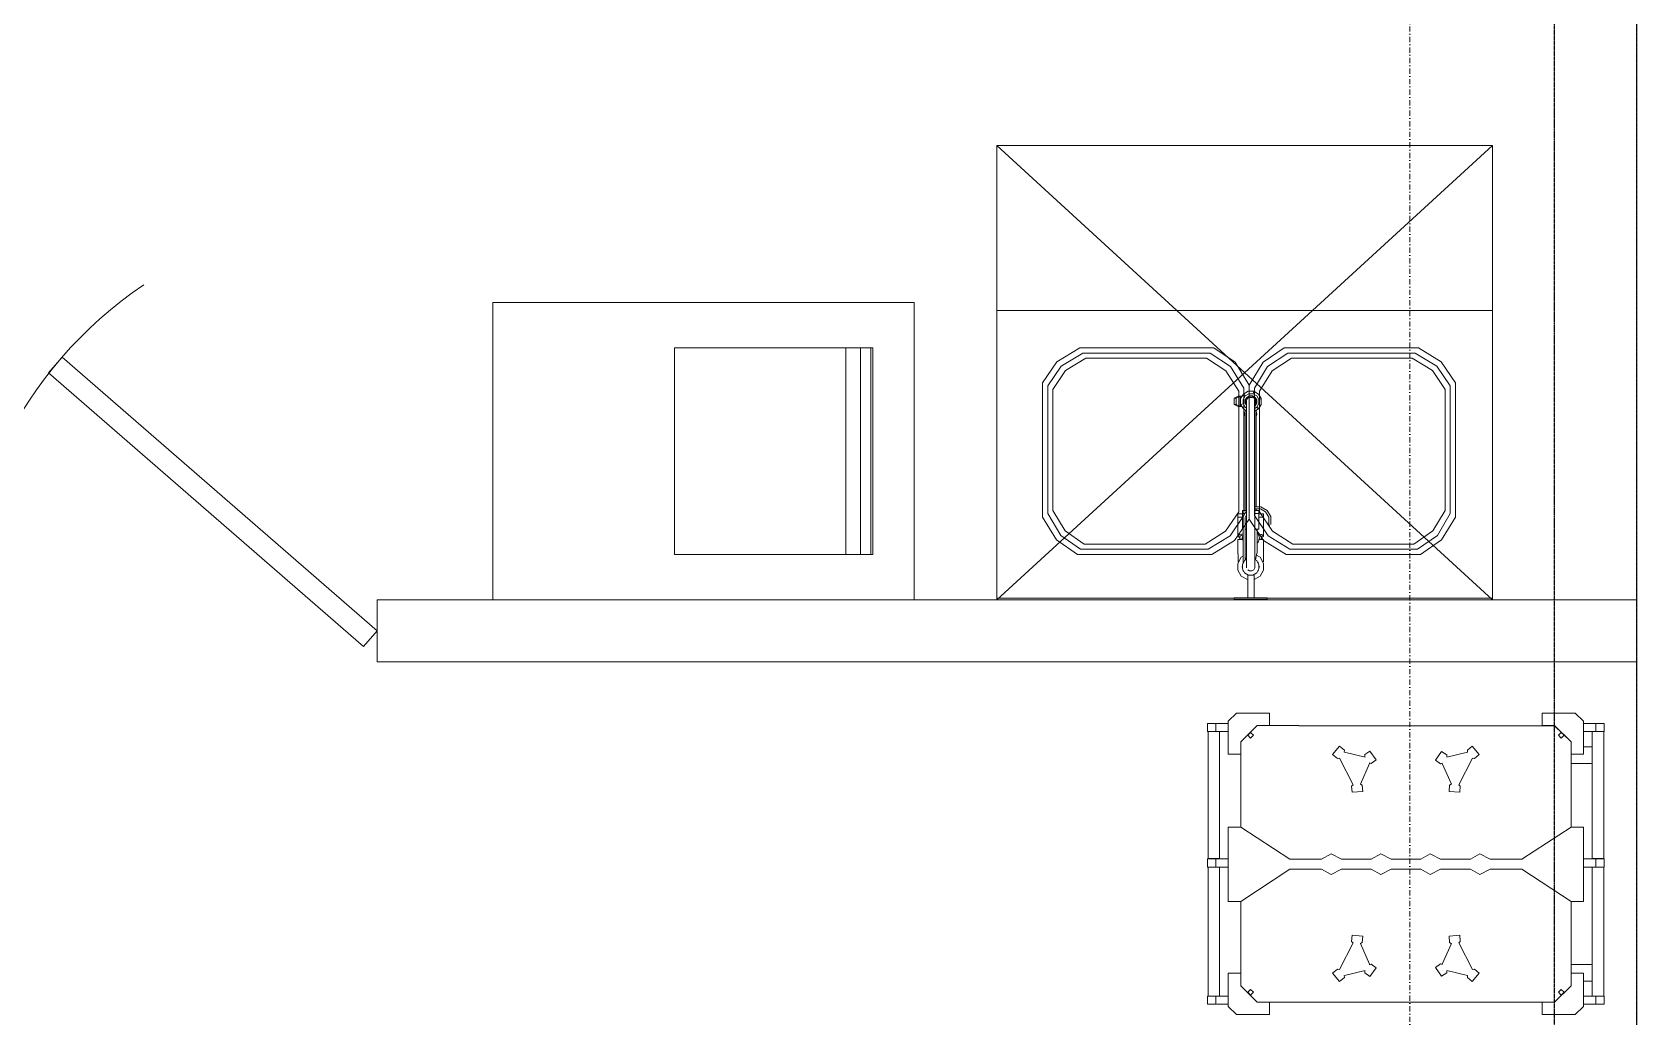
# Model space of a CAD drawing. Header units: millimetres. Extents: x -798 to 124478, y -405 to 121556.
# Drawn here: x 42242 to 46128, y 90912 to 93295 of the extents above; entities that cross this region are included whole.
import ezdxf

# ---------------------------------------------------------------- set-up
doc = ezdxf.new("R2010")
doc.units = ezdxf.units.MM
for name, pattern in [('CENTER', [2, 1.25, -0.25, 0.25, -0.25]), ('PHANTOM2', [1.25, 0.625, -0.125, 0.125, -0.125, 0.125, -0.125]), ('Strichpunkt', [25.4, 12.7, -6.35, 0, -6.35])]:
    doc.linetypes.add(name, pattern=pattern)
doc.layers.add('A-ABOVE', color=89, linetype='PHANTOM2')
for name, color, linetype, lineweight in [('A-AXES', 40, 'CENTER', 5), ('A-DOOR', 4, 'Continuous', 18), ('A-WALL-BRC', 30, 'Continuous', 13), ('A-WALL-BRCK', 5, 'Continuous', 9), ('A-WALL-CONC', 4, 'Continuous', 13), ('concreet', 5, 'Continuous', 15), ('TC-EQUIPMENT', 251, 'Continuous', 0)]:
    doc.layers.add(name, color=color, linetype=linetype, lineweight=lineweight)

# ---------------------------------------------------------------- blocks, each defined once
blk = doc.blocks.new('DOOR101')
at = {"layer": 'A-DOOR', "ltscale": 4, "transparency": 33554687}
blk.add_lwpolyline([(0, 0), (-714.2, -714.2), (-749.9, -678.5), (-35.7, 35.7)], close=True, dxfattribs=at)
blk.add_arc((0, 0), 1010, 180, 240, dxfattribs=at)
blk = doc.blocks.new('оси 2')
at = {"layer": 'A-AXES', "linetype": 'Strichpunkt', "transparency": 33554687}
blk.add_line((2204996.7, -2332741.5), (2204996.7, -2400515.9), dxfattribs=at)

msp = doc.modelspace()

# ---------------------------------------------------------------- linework, layer by layer
at = {"layer": 'A-ABOVE', "ltscale": 5, "transparency": 33554687}
msp.add_lwpolyline([(46127.6, 95498.6), (45927.6, 95498.6), (45927.6, 86578.6), (46127.6, 86578.6), (46127.6, 95498.6)], close=True, dxfattribs=at)
at = {"layer": 'A-WALL-BRCK'}
for p, q in [((43077.6, 91921.1), (46126.4, 91921.1)), ((43077.6, 91921.1), (43077.6, 91771.1)), ((43077.6, 91921.1), (46126.4, 91921.1)), ((43077.6, 91771.1), (43077.6, 91921.1)), ((43077.6, 91771.1), (46126.4, 91771.1)), ((46126.4, 91771.1), (43077.6, 91771.1))]:
    msp.add_line(p, q, dxfattribs=at)
at = {"layer": 'A-WALL-CONC'}
for p, q in [((42315.2, 92508.6), (42282.1, 92470.5)), ((43077.6, 91846.1), (42315.2, 92508.6)), ((43044.5, 91808), (42282.1, 92470.5)), ((43077.6, 91846.1), (43044.5, 91808))]:
    msp.add_line(p, q, dxfattribs=at)
msp.add_arc((43077.6, 91846.1), 1010, 124.012, 184.012, dxfattribs=at)
at = {"layer": 'concreet', "lineweight": 9, "ltscale": 200}
msp.add_lwpolyline([(12077.6, 88628.6), (12077.6, 95698.6), (46127.6, 95698.6), (46127.6, 47228.6)], dxfattribs=at)
at = {"layer": 'TC-EQUIPMENT'}
for p, q in [((45777.6, 91921.1), (44577.6, 93021.1)), ((44577.6, 91921.1), (45777.6, 93021.1)), ((44577.6, 91921.1), (44577.6, 93021.1)), ((44577.6, 93021.1), (45777.6, 93021.1)), ((45777.6, 93021.1), (45777.6, 91921.1)), ((44377.6, 92641.1), (43357.6, 92641.1)), ((43357.6, 91921.1), (43357.6, 92641.1)), ((44377.6, 92641.1), (44377.6, 91921.1)), ((45777.6, 92621.1), (44577.6, 92621.1)), ((43797.6, 92531.1), (44277.6, 92531.1)), ((43797.6, 92531.1), (43797.6, 92031.1)), ((44212.6, 92031.1), (44212.6, 92531.1)), ((44247.6, 92031.1), (44247.6, 92531.1)), ((44272.6, 92531.1), (44272.6, 92031.1)), ((44277.6, 92031.1), (44277.6, 92531.1)), ((44723.6, 92497.1), (44778.6, 92531.1)), ((44733.6, 92487.1), (44786.6, 92518.1)), ((44744.6, 92476.1), (44793.6, 92506.1)), ((45103.6, 92531.1), (44778.6, 92531.1)), ((45094.6, 92518.1), (44786.6, 92518.1)), ((45085.6, 92506.1), (44793.6, 92506.1)), ((45085.6, 92506.1), (45132.6, 92475.1)), ((45094.6, 92518.1), (45143.6, 92486.1)), ((45103.6, 92531.1), (45154.6, 92496.1)), ((45222.6, 92496.1), (45273.6, 92531.1)), ((45233.6, 92486.1), (45282.6, 92518.1)), ((45244.6, 92475.1), (45291.6, 92506.1)), ((45273.6, 92531.1), (45598.6, 92531.1)), ((45282.6, 92518.1), (45590.6, 92518.1)), ((45291.6, 92506.1), (45583.6, 92506.1)), ((45583.6, 92506.1), (45632.6, 92476.1)), ((45590.6, 92518.1), (45643.6, 92487.1)), ((45598.6, 92531.1), (45653.6, 92497.1)), ((44688.6, 92446.1), (44723.6, 92497.1)), ((44701.6, 92439.1), (44733.6, 92487.1)), ((44713.6, 92430.1), (44744.6, 92476.1)), ((45163.6, 92426.1), (45132.6, 92475.1)), ((45175.6, 92433.1), (45143.6, 92486.1)), ((45188.6, 92441.1), (45154.6, 92496.1)), ((45188.6, 92441.1), (45222.6, 92496.1)), ((45201.6, 92433.1), (45233.6, 92486.1)), ((45213.6, 92426.1), (45244.6, 92475.1)), ((45632.6, 92476.1), (45663.6, 92430.1)), ((45643.6, 92487.1), (45675.6, 92439.1)), ((45653.6, 92497.1), (45688.6, 92446.1)), ((44688.6, 92446.1), (44688.6, 92121.1)), ((44701.6, 92439.1), (44701.6, 92130.1)), ((44713.6, 92430.1), (44713.6, 92137.1)), ((45175.6, 92433.1), (45175.6, 92125.1)), ((45188.6, 92116.1), (45188.6, 92441.1)), ((45201.6, 92125.1), (45201.6, 92433.1)), ((45663.6, 92430.1), (45663.6, 92137.1)), ((45675.6, 92439.1), (45675.6, 92130.1)), ((45688.6, 92446.1), (45688.6, 92121.1)), ((45162.3, 92414.1), (45152.6, 92409.1)), ((45152.6, 92394.1), (45152.6, 92409.1)), ((45152.6, 92409.1), (45157.6, 92409.1)), ((45152.6, 92394.1), (45162.3, 92389.1)), ((45157.6, 92394.1), (45152.6, 92394.1)), ((45157.6, 92409.1), (45167.3, 92414.1)), ((45157.6, 92409.1), (45157.6, 92394.1)), ((45167.3, 92389.1), (45157.6, 92394.1)), ((45162.3, 92414.1), (45172.1, 92414.1)), ((45163.6, 92426.1), (45163.6, 92134.1)), ((45167.3, 92414.1), (45167.3, 92389.1)), ((45175.3, 92419.1), (45168.3, 92408.1)), ((45168.3, 92394.1), (45168.3, 92408.1)), ((45174.4, 92395.9), (45168.3, 92394.1)), ((45168.3, 92394.1), (45175.3, 92383.1)), ((45179.3, 92415.1), (45174.3, 92406.1)), ((45174.3, 92406.1), (45174.3, 92396.1)), ((45174.3, 92396.1), (45179.3, 92387.1)), ((45186.3, 92426.1), (45175.3, 92419.1)), ((45179.3, 92415.1), (45175.3, 92419.1)), ((45188.3, 92420.1), (45179.3, 92415.1)), ((45179.3, 92405.1), (45183.3, 92411.1)), ((45179.3, 92397.1), (45179.3, 92405.1)), ((45182.6, 92392.2), (45179.3, 92397.1)), ((45184.3, 92410.1), (45181.3, 92404.1)), ((45181.3, 92404.1), (45181.3, 92398.1)), ((45182.6, 92395.5), (45181.3, 92398.1)), ((45182.6, 92403.8), (45182.6, 91998.5)), ((45183.3, 92411.1), (45189.3, 92415.1)), ((45190.3, 92414.1), (45184.3, 92410.1)), ((45184.4, 92406.9), (45185.3, 92409.1)), ((45185.3, 92409.1), (45189, 92410.6)), ((45200.3, 92426.1), (45186.3, 92426.1)), ((45198.3, 92420.1), (45188.3, 92420.1)), ((45189.3, 92415.1), (45197.3, 92415.1)), ((45196.3, 92414.1), (45190.3, 92414.1)), ((45190.3, 92411.1), (45195.3, 92411.1)), ((45202.3, 92410.1), (45196.3, 92414.1)), ((45196.3, 92411.1), (45201.3, 92409.1)), ((45197.3, 92415.1), (45203.3, 92411.1)), ((45207.3, 92415.1), (45198.3, 92420.1)), ((45198.5, 92420), (45200.3, 92426.1)), ((45211.3, 92419.1), (45200.3, 92426.1)), ((45201.3, 92409.1), (45203.3, 92404.1)), ((45205.3, 92404.1), (45202.3, 92410.1)), ((45202.6, 91998.4), (45202.6, 92403.8)), ((45202.6, 92396.4), (45203.3, 92398.1)), ((45205.3, 92398.1), (45202.6, 92392.7)), ((45203.3, 92391.1), (45202.6, 92390.7)), ((45203.3, 92411.1), (45207.3, 92405.1)), ((45203.3, 92404.1), (45203.3, 92398.1)), ((45203.3, 92391.1), (45207.3, 92397.1)), ((45205.3, 92398.1), (45205.3, 92404.1)), ((45212.3, 92406.1), (45207.3, 92415.1)), ((45207.3, 92405.1), (45207.3, 92397.1)), ((45207.3, 92387.1), (45212.3, 92396.1)), ((45218.3, 92408.1), (45211.3, 92419.1)), ((45211.3, 92383.1), (45218.3, 92394.1)), ((45212.2, 92406.4), (45218.3, 92408.1)), ((45212.3, 92396.1), (45212.3, 92406.1)), ((45213.6, 92134.1), (45213.6, 92426.1)), ((45218.3, 92394.1), (45218.3, 92408.1)), ((45171.5, 92389.1), (45162.3, 92389.1)), ((45175.3, 92383.1), (45182.6, 92378.5)), ((45177.6, 92371.1), (45179.6, 92378.1)), ((45179.6, 92364.1), (45177.6, 92371.1)), ((45179.3, 92387.1), (45182.6, 92385.3)), ((45179.6, 92378.1), (45181, 92379.5)), ((45179.6, 92374.6), (45179.6, 92137.1)), ((45207.3, 92387.1), (45202.6, 92384.5)), ((45202.6, 92377.6), (45211.3, 92383.1)), ((45204.8, 92379), (45205.6, 92378.1)), ((45205.6, 92378.1), (45207.6, 92371.1)), ((45205.6, 92146.6), (45205.6, 92374.3)), ((45205.6, 92364.1), (45207.6, 92371.1)), ((45207.3, 92387.1), (45211.3, 92383.1)), ((44722.6, 92066.1), (44688.6, 92121.1)), ((44732.6, 92077.1), (44701.6, 92130.1)), ((44743.6, 92088.1), (44713.6, 92137.1)), ((45163.6, 92134.1), (45131.6, 92087.1)), ((45175.6, 92125.1), (45142.6, 92076.1)), ((45161.6, 92129.1), (45161.6, 92075.6)), ((45161.6, 92129.1), (45172.6, 92129.1)), ((45172.6, 92121.1), (45161.6, 92121.1)), ((45172.6, 92121), (45161.6, 92121)), ((45172.6, 92092.1), (45172.6, 92137.1)), ((45182.6, 92137.1), (45172.6, 92137.1)), ((45178.9, 92130.1), (45172.6, 92130.1)), ((45174.1, 92121.9), (45182.6, 92136.5)), ((45174.1, 92121.2), (45174.1, 92011.5)), ((45182.6, 92126.6), (45179.1, 92120.5)), ((45179.1, 92017.7), (45179.1, 92119.9)), ((45234.6, 92076.1), (45201.6, 92125.1)), ((45216.7, 92146.6), (45202.6, 92146.6)), ((45202.6, 92141.6), (45215.4, 92141.6)), ((45212.6, 92137.1), (45202.6, 92137.1)), ((45202.6, 92130.1), (45212.6, 92130.1)), ((45205.6, 92137.1), (45205.6, 92141.6)), ((45212.6, 92092.1), (45212.6, 92137.1)), ((45212.6, 92129.1), (45223.6, 92129.1)), ((45223.6, 92121.1), (45212.6, 92121.1)), ((45212.6, 92121), (45223.6, 92121)), ((45245.6, 92087.1), (45213.6, 92134.1)), ((45216, 92141.6), (45228.7, 92134.4)), ((45232.7, 92137.7), (45217.4, 92146.6)), ((45223.6, 92075.6), (45223.6, 92129.1)), ((45228.7, 92134.3), (45236.3, 92121.1)), ((45241.3, 92122.5), (45232.5, 92137.6)), ((45236.1, 92103.4), (45236.1, 92121.5)), ((45241.1, 92122.5), (45241.1, 92103.4)), ((45663.6, 92137.1), (45633.6, 92088.1)), ((45675.6, 92130.1), (45644.6, 92077.1)), ((45688.6, 92121.1), (45654.6, 92066.1)), ((44789.6, 92056.1), (44743.6, 92088.1)), ((45131.6, 92087.1), (45082.6, 92056.1)), ((45188.6, 92116.1), (45153.6, 92065.1)), ((45161.6, 92075.6), (45165.7, 92078.9)), ((45165.7, 92078.9), (45174.1, 92080.7)), ((45171.6, 92071.1), (45174.1, 92079.5)), ((45172.6, 92092.1), (45174.1, 92092.1)), ((45182.6, 92092.1), (45179.1, 92092.1)), ((45223.6, 92065.1), (45188.6, 92116.1)), ((45212.6, 92092.1), (45202.6, 92092.1)), ((45208.1, 92034.1), (45208.1, 92092.1)), ((45208.1, 92083.6), (45210.6, 92081.1)), ((45210.6, 92081.1), (45213.6, 92071.1)), ((45219.5, 92078.9), (45210.7, 92080.8)), ((45223.6, 92075.6), (45219.5, 92078.9)), ((45239.3, 92101.6), (45237.9, 92101.6)), ((45294.6, 92056.1), (45245.6, 92087.1)), ((45633.6, 92088.1), (45587.6, 92056.1)), ((44773.6, 92031.1), (44722.6, 92066.1)), ((44780.6, 92044.1), (44732.6, 92077.1)), ((44780.6, 92044.1), (45089.6, 92044.1)), ((44789.6, 92056.1), (45082.6, 92056.1)), ((45142.6, 92076.1), (45089.6, 92044.1)), ((45153.6, 92065.1), (45098.6, 92031.1)), ((45161.6, 92075.6), (45165.7, 92072.4)), ((45161.6, 92032.1), (45161.6, 92067.1)), ((45172.8, 92067.1), (45161.6, 92067.1)), ((45166.6, 92072.2), (45165.7, 92072.4)), ((45166.6, 92074.8), (45170, 92077.5)), ((45166.6, 92068.1), (45166.6, 92074.8)), ((45172.5, 92068.1), (45166.6, 92068.1)), ((45173.7, 92078.3), (45170, 92077.5)), ((45174.1, 92062.8), (45171.6, 92071.1)), ((45210.6, 92061.1), (45208.1, 92058.6)), ((45213.6, 92071.1), (45210.6, 92061.1)), ((45211.5, 92078.3), (45215.1, 92077.5)), ((45223.6, 92067.1), (45212.4, 92067.1)), ((45218.6, 92068.1), (45212.7, 92068.1)), ((45215.1, 92077.5), (45218.6, 92074.8)), ((45218.6, 92068.1), (45218.6, 92074.8)), ((45219.5, 92072.4), (45218.6, 92072.2)), ((45223.6, 92075.6), (45219.5, 92072.4)), ((45223.6, 92013), (45223.6, 92067.1)), ((45278.6, 92031.1), (45223.6, 92065.1)), ((45287.6, 92044.1), (45234.6, 92076.1)), ((45596.6, 92044.1), (45287.6, 92044.1)), ((45587.6, 92056.1), (45294.6, 92056.1)), ((45644.6, 92077.1), (45596.6, 92044.1)), ((45654.6, 92066.1), (45603.6, 92031.1)), ((44277.6, 92031.1), (43797.6, 92031.1)), ((45098.6, 92031.1), (44773.6, 92031.1)), ((45169.7, 92024.1), (45161.6, 92009.2)), ((45161.6, 92009.2), (45161.6, 91993)), ((45162, 92032.1), (45162.1, 92013.5)), ((45174.1, 92026.5), (45169.7, 92024.1)), ((45171.6, 92001.1), (45172.6, 92004.5)), ((45172.6, 91997.8), (45171.6, 92001.1)), ((45172.6, 92006.1), (45177.6, 92016.1)), ((45172.6, 91996.1), (45172.6, 92006.1)), ((45173.8, 92008.6), (45174.6, 92011.1)), ((45174.6, 92011.1), (45175.6, 92012.1)), ((45177.6, 92016.1), (45182.6, 92018.6)), ((45180.5, 92017.6), (45179.1, 92024.9)), ((45202.6, 92018.6), (45207.6, 92016.1)), ((45207.4, 92034.1), (45204.4, 92017.8)), ((45215.6, 92024.1), (45206.5, 92029)), ((45207.6, 92016.1), (45212.6, 92006.1)), ((45209.6, 92012.1), (45210.6, 92011.1)), ((45210.6, 92011.1), (45211.3, 92008.6)), ((45212.6, 92006.1), (45212.6, 91996.1)), ((45212.6, 92004.5), (45213.6, 92001.1)), ((45213.6, 92001.1), (45212.6, 91997.8)), ((45223.6, 92009.2), (45215.6, 92024.1)), ((45223.6, 92009.2), (45223.6, 91993)), ((45603.6, 92031.1), (45278.6, 92031.1)), ((45161.6, 91993), (45169.7, 91978.2)), ((45169.7, 91978.2), (45184.5, 91970.1)), ((45177.6, 91986.1), (45172.6, 91996.1)), ((45174.6, 91991.1), (45173.8, 91993.6)), ((45175.6, 91990.1), (45174.6, 91991.1)), ((45187.6, 91981.1), (45177.6, 91986.1)), ((45182.6, 91983.1), (45181.6, 91984.1)), ((45185.1, 91982.4), (45182.6, 91983.1)), ((45184.5, 91970.1), (45185.6, 91970.1)), ((45185.3, 91993.8), (45189.9, 91991.1)), ((45185.6, 91926.1), (45185.6, 91981.1)), ((45187.6, 91981.1), (45197.6, 91981.1)), ((45195.3, 91991.1), (45189.9, 91991.1)), ((45199.9, 91993.8), (45195.3, 91991.1)), ((45207.6, 91986.1), (45197.6, 91981.1)), ((45202.6, 91998.4), (45199.9, 91993.8)), ((45202.6, 91983.1), (45200.1, 91982.4)), ((45200.6, 91981.1), (45200.6, 91926.1)), ((45200.7, 91970.1), (45200.6, 91970.1)), ((45200.7, 91970.1), (45215.6, 91978.2)), ((45202.6, 91983.1), (45203.6, 91984.1)), ((45212.6, 91996.1), (45207.6, 91986.1)), ((45210.6, 91991.1), (45209.6, 91990.1)), ((45211.3, 91993.6), (45210.6, 91991.1)), ((45223.6, 91993), (45215.6, 91978.2)), ((45777.6, 91925.1), (44577.6, 91925.1)), ((45232.6, 91926.1), (45152.6, 91926.1)), ((45152.6, 91922.1), (45152.6, 91926.1)), ((45232.6, 91926.1), (45232.6, 91922.1)), ((43357.6, 91921.1), (44377.6, 91921.1)), ((44577.6, 91921.1), (45777.6, 91921.1)), ((45232.6, 91922.1), (45152.6, 91922.1)), ((45088.4, 91622.2), (45108.4, 91622.2)), ((45088.4, 91602.2), (45088.4, 91622.2)), ((45108.4, 91622.2), (45108.4, 91602.2)), ((45109.4, 91622.2), (45138.4, 91622.2)), ((45138.4, 91627.2), (45158.4, 91647.2)), ((45138.4, 91547.2), (45138.4, 91627.2)), ((45158.4, 91647.2), (45238.4, 91647.2)), ((45168.4, 91577.2), (45208.4, 91617.2)), ((45309.4, 91617.2), (45208.4, 91617.2)), ((45238.4, 91647.2), (45238.4, 91617.2)), ((45928.4, 91616.2), (45309.4, 91616.2)), ((45898.4, 91647.2), (45898.4, 91617.2)), ((45978.4, 91647.2), (45898.4, 91647.2)), ((45898.4, 91617.2), (45928.4, 91617.2)), ((45928.4, 91617.2), (45968.4, 91577.2)), ((45928.4, 91616.2), (45968.4, 91577.2)), ((45978.4, 91647.2), (45998.4, 91627.2)), ((45998.4, 91547.2), (45998.4, 91627.2)), ((45998.4, 91622.2), (46027.4, 91622.2)), ((46028.4, 91622.2), (46048.4, 91622.2)), ((46028.4, 91602.2), (46028.4, 91622.2)), ((46048.4, 91622.2), (46048.4, 91602.2)), ((45138.4, 91602.2), (45088.4, 91602.2)), ((45089.4, 91295.2), (45089.4, 91602.2)), ((45117.4, 91602.2), (45117.4, 91295.2)), ((45168.4, 91371.2), (45168.4, 91577.2)), ((45185.4, 91593.2), (45192.4, 91600.2)), ((45192.4, 91586.2), (45185.4, 91593.2)), ((45192.4, 91600.2), (45199.4, 91593.2)), ((45199.4, 91593.2), (45192.4, 91586.2)), ((45937.4, 91593.2), (45944.4, 91600.2)), ((45944.4, 91586.2), (45937.4, 91593.2)), ((45951.4, 91593.2), (45944.4, 91600.2)), ((45951.4, 91593.2), (45944.4, 91586.2)), ((45968.4, 91577.2), (45968.4, 91371.2)), ((45998.4, 91602.2), (46048.4, 91602.2)), ((46019.4, 91602.2), (46019.4, 91295.2)), ((46047.4, 91602.2), (46047.4, 91295.2)), ((45138.4, 91547.2), (45168.4, 91547.2)), ((45407.8, 91566.7), (45391, 91546.8)), ((45391, 91546.8), (45402.6, 91537.2)), ((45407.4, 91538.2), (45402.6, 91537.2)), ((45440.3, 91473.4), (45407.4, 91538.2)), ((45407.8, 91566.7), (45419.3, 91557.1)), ((45419.3, 91557.1), (45419, 91552.2)), ((45419.4, 91552.2), (45469.4, 91540.2)), ((45468.8, 91541.5), (45469, 91546.4)), ((45469, 91546.4), (45481.3, 91555)), ((45496.2, 91533.7), (45481.3, 91555)), ((45639.9, 91533.1), (45654.8, 91554.4)), ((45654.8, 91554.4), (45667.1, 91545.8)), ((45667.1, 91545.8), (45667.3, 91540.9)), ((45717.4, 91552.2), (45667.4, 91540.2)), ((45696.6, 91473.4), (45729.4, 91538.2)), ((45729, 91566.7), (45717.5, 91557.1)), ((45717.8, 91552.2), (45717.5, 91557.1)), ((45729, 91566.7), (45745.8, 91546.8)), ((45734.2, 91537.2), (45729.4, 91538.2)), ((45745.8, 91546.8), (45734.2, 91537.2)), ((45998.4, 91547.2), (45968.4, 91547.2)), ((46019.4, 91565.2), (45998.4, 91565.2)), ((45480.4, 91525.2), (45458.4, 91475.2)), ((45483.9, 91525.1), (45479.2, 91526.6)), ((45496.2, 91533.7), (45483.9, 91525.1)), ((45639.9, 91533.1), (45652.2, 91524.5)), ((45656.9, 91526), (45652.2, 91524.5)), ((45656.4, 91525.2), (45678.4, 91475.2)), ((45968.4, 91525.2), (46019.4, 91525.2)), ((45436.8, 91470.2), (45440.4, 91473.6)), ((45438.1, 91455.3), (45436.8, 91470.2)), ((45438.1, 91455.3), (45464, 91457.6)), ((45458.6, 91475.1), (45462.7, 91472.5)), ((45462.7, 91472.5), (45464, 91457.6)), ((45672.8, 91457.6), (45674.1, 91472.5)), ((45698.7, 91455.3), (45672.8, 91457.6)), ((45674.1, 91472.5), (45678.2, 91475.1)), ((45696.4, 91473.6), (45700, 91470.2)), ((45698.7, 91455.3), (45700, 91470.2)), ((45138.4, 91371.2), (45168.4, 91371.2)), ((45138.4, 91191.2), (45138.4, 91371.2)), ((45168.4, 91371.2), (45287.4, 91293.1)), ((45968.4, 91371.2), (45849.4, 91293.1)), ((45968.4, 91371.2), (45998.4, 91371.2)), ((45998.4, 91371.2), (45998.4, 91191.2)), ((45364.4, 91293.2), (45387.4, 91306.2)), ((45412.4, 91293.2), (45387.4, 91306.2)), ((45484.4, 91293.2), (45507.4, 91306.2)), ((45507.4, 91306.2), (45532.4, 91293.2)), ((45604.4, 91293.2), (45627.4, 91306.2)), ((45627.4, 91306.2), (45652.4, 91293.2)), ((45724.4, 91293.2), (45747.4, 91306.2)), ((45747.4, 91306.2), (45772.4, 91293.2)), ((45088.4, 91294.2), (45108.4, 91294.2)), ((45088.4, 91274.2), (45088.4, 91294.2)), ((45138.4, 91274.2), (45088.4, 91274.2)), ((45089.4, 91295.2), (45117.4, 91295.2)), ((45089.4, 90962.2), (45089.4, 91274.2)), ((45108.4, 91294.2), (45108.4, 91274.2)), ((45138.4, 91294.2), (45109.4, 91294.2)), ((45117.4, 91274.2), (45117.4, 90962.2)), ((45287.4, 91269.3), (45168.4, 91191.2)), ((45364.4, 91293.2), (45287.4, 91293.2)), ((45287.4, 91269.2), (45364.4, 91269.2)), ((45387.4, 91256.2), (45364.4, 91269.2)), ((45387.4, 91256.2), (45412.4, 91269.2)), ((45484.4, 91293.2), (45412.4, 91293.2)), ((45412.4, 91269.2), (45484.4, 91269.2)), ((45507.4, 91256.2), (45484.4, 91269.2)), ((45532.4, 91269.2), (45507.4, 91256.2)), ((45604.4, 91293.2), (45532.4, 91293.2)), ((45532.4, 91269.2), (45604.4, 91269.2)), ((45627.4, 91256.2), (45604.4, 91269.2)), ((45652.4, 91269.2), (45627.4, 91256.2)), ((45652.4, 91293.2), (45724.4, 91293.2)), ((45724.4, 91269.2), (45652.4, 91269.2)), ((45747.4, 91256.2), (45724.4, 91269.2)), ((45772.4, 91269.2), (45747.4, 91256.2)), ((45772.4, 91293.2), (45849.4, 91293.2)), ((45849.4, 91269.2), (45772.4, 91269.2)), ((45849.4, 91269.3), (45968.4, 91191.2)), ((45998.4, 91294.2), (46027.4, 91294.2)), ((45998.4, 91274.2), (46048.4, 91274.2)), ((46047.4, 91295.2), (46019.4, 91295.2)), ((46019.4, 91274.2), (46019.4, 90962.2)), ((46028.4, 91294.2), (46048.4, 91294.2)), ((46028.4, 91294.2), (46028.4, 91274.2)), ((46047.4, 90962.2), (46047.4, 91274.2)), ((46048.4, 91274.2), (46048.4, 91294.2)), ((45168.4, 91191.2), (45138.4, 91191.2)), ((45168.4, 90987.2), (45168.4, 91191.2)), ((45968.4, 90987.2), (45968.4, 91191.2)), ((45998.4, 91191.2), (45968.4, 91191.2)), ((45438.1, 91109.1), (45436.8, 91094.2)), ((45438.1, 91109.1), (45464, 91106.8)), ((45698.7, 91109.1), (45672.8, 91106.8)), ((45698.7, 91109.1), (45700, 91094.2)), ((45440.3, 91090.9), (45407.4, 91026.2)), ((45440.4, 91090.8), (45436.8, 91094.2)), ((45480.4, 91039.2), (45458.4, 91089.2)), ((45462.7, 91091.9), (45458.6, 91089.3)), ((45464, 91106.8), (45462.7, 91091.9)), ((45656.4, 91039.2), (45678.4, 91089.2)), ((45674.1, 91091.9), (45672.8, 91106.8)), ((45678.2, 91089.3), (45674.1, 91091.9)), ((45700, 91094.2), (45696.4, 91090.8)), ((45696.6, 91090.9), (45729.4, 91026.2)), ((45479.2, 91037.8), (45483.9, 91039.3)), ((45496.2, 91030.7), (45481.3, 91009.4)), ((45496.2, 91030.7), (45483.9, 91039.3)), ((45639.9, 91031.3), (45652.2, 91039.9)), ((45639.9, 91031.3), (45654.8, 91010)), ((45652.2, 91039.9), (45656.9, 91038.4)), ((46019.4, 91038.2), (45968.4, 91038.2)), ((45138.4, 91017.2), (45138.4, 90937.2)), ((45138.4, 91017.2), (45168.4, 91017.2)), ((45391, 91017.6), (45402.6, 91027.2)), ((45407.8, 90997.7), (45391, 91017.6)), ((45402.6, 91027.2), (45407.4, 91026.2)), ((45407.8, 90997.7), (45419.3, 91007.3)), ((45419, 91012.2), (45419.3, 91007.3)), ((45419.4, 91012.2), (45469.4, 91024.2)), ((45469, 91018), (45468.8, 91022.9)), ((45481.3, 91009.4), (45469, 91018)), ((45667.1, 91018.6), (45654.8, 91010)), ((45667.3, 91023.5), (45667.1, 91018.6)), ((45717.4, 91012.2), (45667.4, 91024.2)), ((45717.5, 91007.3), (45717.8, 91012.2)), ((45729, 90997.7), (45717.5, 91007.3)), ((45729, 90997.7), (45745.8, 91017.6)), ((45729.4, 91026.2), (45734.2, 91027.2)), ((45745.8, 91017.6), (45734.2, 91027.2)), ((45998.4, 91017.2), (45968.4, 91017.2)), ((45998.4, 91017.2), (45998.4, 90937.2)), ((45998.4, 90998.2), (46019.4, 90998.2)), ((45088.4, 90962.2), (45138.4, 90962.2)), ((45088.4, 90962.2), (45088.4, 90942.2)), ((45108.4, 90942.2), (45108.4, 90962.2)), ((45208.4, 90947.2), (45168.4, 90987.2)), ((45185.4, 90971.2), (45192.4, 90978.2)), ((45192.4, 90964.2), (45185.4, 90971.2)), ((45192.4, 90978.2), (45199.4, 90971.2)), ((45199.4, 90971.2), (45192.4, 90964.2)), ((45928.4, 90947.2), (45968.4, 90987.2)), ((45937.4, 90971.2), (45944.4, 90978.2)), ((45944.4, 90964.2), (45937.4, 90971.2)), ((45944.4, 90978.2), (45951.4, 90971.2)), ((45951.4, 90971.2), (45944.4, 90964.2)), ((45998.4, 90962.2), (46048.4, 90962.2)), ((46028.4, 90962.2), (46028.4, 90942.2)), ((46048.4, 90942.2), (46048.4, 90962.2)), ((45088.4, 90942.2), (45108.4, 90942.2)), ((45138.4, 90942.2), (45109.4, 90942.2)), ((45138.4, 90937.2), (45158.4, 90917.2)), ((45238.4, 90917.2), (45158.4, 90917.2)), ((45208.4, 90947.2), (45928.4, 90947.2)), ((45238.4, 90947.2), (45238.4, 90917.2)), ((45898.4, 90947.2), (45898.4, 90917.2)), ((45898.4, 90917.2), (45978.4, 90917.2)), ((45978.4, 90917.2), (45998.4, 90937.2)), ((45998.4, 90942.2), (46027.4, 90942.2)), ((46028.4, 90942.2), (46048.4, 90942.2))]:
    msp.add_line(p, q, dxfattribs=at)

# ---------------------------------------------------------------- block references
msp.add_blockref('оси 2', (-2159419.1, 2433624.2))
at = {"layer": 'A-WALL-BRC', "xscale": -1, "rotation": 184.0117377892688}
msp.add_blockref('DOOR101', (43077.6, 91846.1), dxfattribs=at)

doc.saveas('drawing.dxf')
